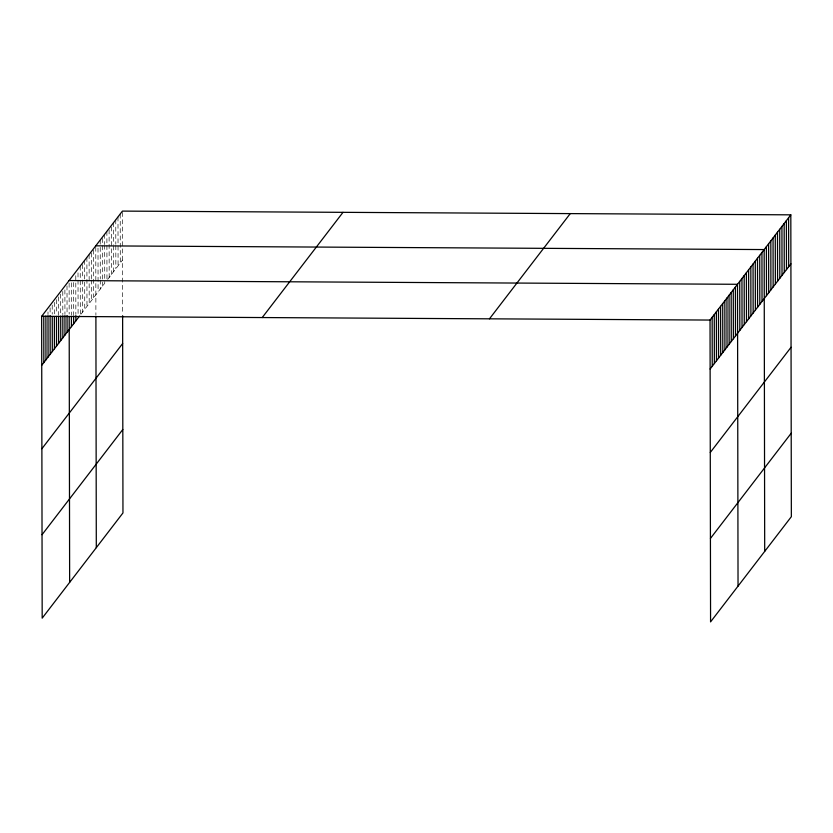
<?xml version="1.0" encoding="UTF-8"?>
<svg xmlns="http://www.w3.org/2000/svg" width="833" height="833" viewBox="0 0 833 833"><rect width="100%" height="100%" fill="white"/><g stroke="black" fill="none" stroke-linecap="round" stroke-linejoin="round"><path stroke-width="0.62" stroke-dasharray="4.17 3.12" d="M81.051 314.103L104.75 283.23L104.677 245.86M107.707 279.378L122.513 260.083M122.43 212.394L122.607 314.447M120.212 213.998L120.296 262.978M117.984 216.892L118.078 265.873M115.766 219.787L115.808 244.277M115.808 245.568L115.849 268.767M113.548 222.682L113.58 244.59M113.59 245.881L113.632 271.662M111.33 226.868L111.414 274.557M109.102 229.752L109.185 277.451M106.884 231.366L106.905 244.246M106.905 245.537L106.968 279.055M104.656 234.25L104.677 244.569M102.438 238.436L102.521 286.125M100.22 240.039L100.283 278.711M100.283 280.003L100.304 289.02M98.002 248.088L98.086 291.914M95.774 247.12L95.899 315.041M93.556 250.015L93.64 297.704M91.328 252.909L91.38 278.68M91.38 279.971L91.411 300.598M89.11 254.513L89.193 303.493M86.892 257.407L86.976 306.388M84.664 260.292L84.747 309.272M82.446 264.478L82.467 278.659M82.477 279.95L82.529 312.167M80.228 266.081L80.312 315.061M78.01 272.839L78.083 314.093M75.782 275.733L75.855 314.405M73.575 282.502L73.627 314.718M71.346 282.814L71.399 315.041M69.118 283.126L69.17 314.062M67.004 285.875L67.056 314.239M64.901 289.926L64.943 314.416M62.777 291.383L62.819 314.582M60.674 294.132L60.705 314.759M58.56 296.892L58.591 314.936M56.446 299.641L56.467 313.822M54.332 302.389L54.353 313.989M52.219 305.138L52.229 314.166M50.105 307.898L50.115 314.343M47.991 311.938L48.002 314.51"/><path stroke-width="1.25" d="M122.618 315.717L122.961 512.941L42.181 618.159L41.65 316.321L122.43 211.103L790.819 214.841L791.35 516.679L710.57 621.897L710.039 320.059L790.819 214.841M41.733 365.302L79.572 316.03M41.879 448.748L122.659 343.529M42.035 534.713L122.815 429.495M262.218 317.56L342.998 212.342M489.471 318.831L570.251 213.612M710.122 369.04L790.913 263.822M710.268 452.486L791.058 347.267M710.424 538.451L791.204 433.233M95.774 245.829L764.163 249.567L764.694 551.394M69.118 280.554L737.507 284.292L738.038 586.12M41.65 316.321L710.039 320.059M788.601 217.736L788.684 266.716M786.383 220.63L786.467 269.611M784.155 223.525L784.249 272.506M781.937 226.42L782.02 275.4M779.719 229.314L779.803 278.295M777.491 232.209L777.585 281.19M775.273 235.093L775.356 284.074M773.055 237.988L773.139 286.969M770.827 240.883L770.91 289.863M768.609 243.777L768.692 292.758M766.391 246.672L766.475 295.653M761.945 252.461L762.028 301.442M759.727 255.356L759.811 304.337M757.499 258.251L757.582 307.231M755.281 261.135L755.364 310.115M753.053 264.03L753.147 313.01M750.835 266.924L750.918 315.905M748.617 269.819L748.7 318.8M746.389 272.714L746.483 321.694M744.171 275.608L744.254 324.589M741.953 278.503L742.036 327.484M739.725 281.398L739.819 330.378M735.393 287.041L735.477 336.022M733.279 289.79L733.363 338.771M731.166 292.539L731.259 341.52M729.052 295.299L729.146 344.279M726.949 298.047L727.032 347.028M724.835 300.796L724.918 349.777M722.721 303.556L722.805 352.536M720.607 306.305L720.691 355.285M718.494 309.053L718.577 358.034M716.38 311.802L716.463 360.783M714.266 314.562L714.35 363.542M712.153 317.311L712.236 366.291M95.899 316.301L96.305 547.656M75.855 315.697L75.865 320.851M73.627 316.009L73.648 323.745M71.409 316.321L71.419 326.64M69.181 316.644L69.639 582.382M67.056 315.53L67.088 332.284M64.943 315.697L64.974 335.033M62.829 315.874L62.86 337.781M60.705 316.051L60.747 340.541M58.591 316.217L58.633 343.29M56.477 316.394L56.529 346.039M54.353 316.571L54.416 348.798M52.24 316.748L52.302 351.547M50.115 315.624L50.188 354.296M48.002 315.801L48.075 357.045M45.888 315.978L45.961 359.804M43.764 316.155L43.847 362.553"/></g></svg>
